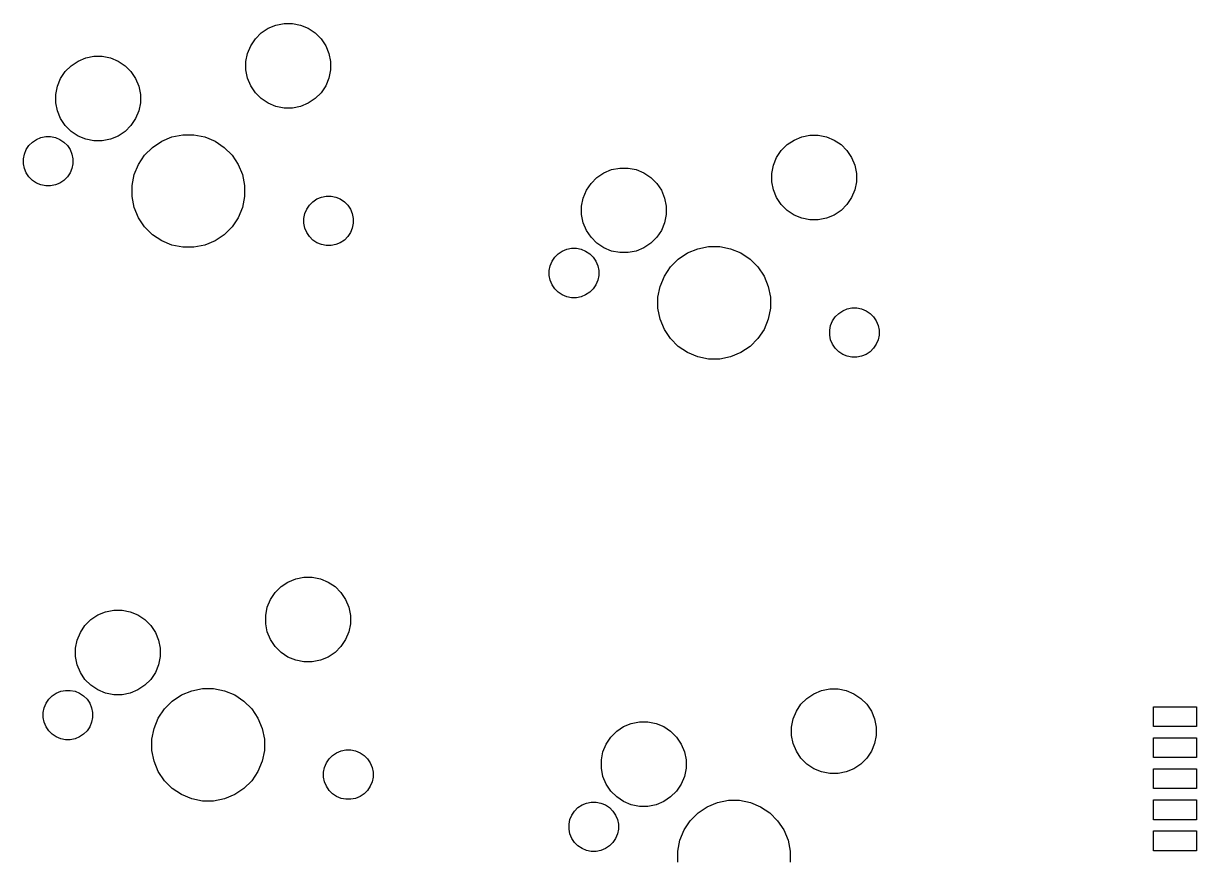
# Model space of a CAD drawing. Extents: x 25 to 359, y 20 to 134.
# Drawn here: x 141.68 to 183.25, y 67.47 to 97 of the extents above; entities that cross this region are included whole.
import ezdxf

# ---------------------------------------------------------------- set-up
doc = ezdxf.new("R2010")
doc.units = 0
doc.layers.add('BLACK', color=7, linetype='CONTINUOUS')

msp = doc.modelspace()

# ---------------------------------------------------------------- linework, layer by layer
at = {"layer": 'BLACK', "linetype": 'CONTINUOUS'}
for p, q in [((150.354, 96.8261), (150.627, 96.9392)), ((150.627, 96.9392), (150.917, 96.9969)), ((150.917, 96.9969), (151.212, 96.9969)), ((151.212, 96.9969), (151.502, 96.9392)), ((151.502, 96.9392), (151.775, 96.8261)), ((149.735, 96.2074), (149.899, 96.4531)), ((149.899, 96.4531), (150.108, 96.662)), ((150.108, 96.662), (150.354, 96.8261)), ((151.775, 96.8261), (152.021, 96.662)), ((152.021, 96.662), (152.23, 96.4531)), ((152.23, 96.4531), (152.394, 96.2074)), ((149.622, 95.9344), (149.735, 96.2074)), ((152.394, 96.2074), (152.507, 95.9344)), ((143.369, 95.4977), (143.615, 95.6619)), ((143.615, 95.6619), (143.888, 95.775)), ((143.888, 95.775), (144.178, 95.8326)), ((144.178, 95.8326), (144.473, 95.8326)), ((144.473, 95.8326), (144.763, 95.775)), ((144.763, 95.775), (145.036, 95.6619)), ((145.036, 95.6619), (145.281, 95.4977)), ((149.565, 95.6446), (149.622, 95.9344)), ((149.565, 95.3491), (149.565, 95.6446)), ((152.507, 95.9344), (152.565, 95.6446)), ((152.565, 95.6446), (152.565, 95.3491)), ((142.996, 95.0431), (143.16, 95.2888)), ((143.16, 95.2888), (143.369, 95.4977)), ((145.281, 95.4977), (145.49, 95.2888)), ((145.49, 95.2888), (145.655, 95.0431)), ((149.622, 95.0593), (149.565, 95.3491)), ((152.565, 95.3491), (152.507, 95.0593)), ((142.883, 94.7701), (142.996, 95.0431)), ((145.655, 95.0431), (145.768, 94.7701)), ((149.735, 94.7863), (149.622, 95.0593)), ((149.899, 94.5407), (149.735, 94.7863)), ((152.394, 94.7863), (152.23, 94.5407)), ((152.507, 95.0593), (152.394, 94.7863)), ((142.825, 94.4803), (142.883, 94.7701)), ((142.825, 94.1849), (142.825, 94.4803)), ((145.768, 94.7701), (145.825, 94.4803)), ((145.825, 94.4803), (145.825, 94.1849)), ((150.108, 94.3317), (149.899, 94.5407)), ((152.23, 94.5407), (152.021, 94.3317)), ((142.883, 93.8951), (142.825, 94.1849)), ((145.825, 94.1849), (145.768, 93.8951)), ((150.354, 94.1676), (150.108, 94.3317)), ((150.627, 94.0545), (150.354, 94.1676)), ((150.917, 93.9969), (150.627, 94.0545)), ((151.212, 93.9969), (150.917, 93.9969)), ((151.502, 94.0545), (151.212, 93.9969)), ((151.775, 94.1676), (151.502, 94.0545)), ((152.021, 94.3317), (151.775, 94.1676)), ((142.996, 93.6221), (142.883, 93.8951)), ((143.16, 93.3764), (142.996, 93.6221)), ((145.655, 93.6221), (145.49, 93.3764)), ((145.768, 93.8951), (145.655, 93.6221)), ((143.369, 93.1675), (143.16, 93.3764)), ((143.615, 93.0033), (143.369, 93.1675)), ((145.281, 93.1675), (145.036, 93.0033)), ((145.49, 93.3764), (145.281, 93.1675)), ((141.875, 92.6699), (141.997, 92.7918)), ((141.997, 92.7918), (142.14, 92.8876)), ((142.14, 92.8876), (142.3, 92.9535)), ((142.3, 92.9535), (142.469, 92.9872)), ((142.469, 92.9872), (142.641, 92.9872)), ((142.641, 92.9872), (142.81, 92.9535)), ((142.81, 92.9535), (142.969, 92.8876)), ((142.969, 92.8876), (143.113, 92.7918)), ((143.113, 92.7918), (143.235, 92.6699)), ((143.888, 92.8902), (143.615, 93.0033)), ((144.178, 92.8326), (143.888, 92.8902)), ((144.473, 92.8326), (144.178, 92.8326)), ((144.763, 92.8902), (144.473, 92.8326)), ((145.036, 93.0033), (144.763, 92.8902)), ((146.253, 92.6047), (146.579, 92.8229)), ((146.579, 92.8229), (146.942, 92.9732)), ((146.942, 92.9732), (147.328, 93.0499)), ((147.328, 93.0499), (147.72, 93.0499)), ((147.72, 93.0499), (148.106, 92.9732)), ((148.106, 92.9732), (148.468, 92.8229)), ((148.468, 92.8229), (148.795, 92.6047)), ((168.742, 92.7013), (168.988, 92.8654)), ((168.988, 92.8654), (169.261, 92.9785)), ((169.261, 92.9785), (169.551, 93.0361)), ((169.551, 93.0361), (169.846, 93.0361)), ((169.846, 93.0361), (170.136, 92.9785)), ((170.136, 92.9785), (170.409, 92.8654)), ((170.409, 92.8654), (170.655, 92.7013)), ((141.68, 92.1983), (141.714, 92.3674)), ((141.714, 92.3674), (141.78, 92.5266)), ((141.78, 92.5266), (141.875, 92.6699)), ((143.235, 92.6699), (143.33, 92.5266)), ((143.33, 92.5266), (143.396, 92.3674)), ((143.396, 92.3674), (143.43, 92.1983)), ((145.757, 92.0004), (145.975, 92.327)), ((145.975, 92.327), (146.253, 92.6047)), ((148.795, 92.6047), (149.073, 92.327)), ((149.073, 92.327), (149.291, 92.0004)), ((168.369, 92.2467), (168.533, 92.4923)), ((168.533, 92.4923), (168.742, 92.7013)), ((170.655, 92.7013), (170.863, 92.4923)), ((170.863, 92.4923), (171.028, 92.2467)), ((141.68, 92.026), (141.68, 92.1983)), ((141.714, 91.8569), (141.68, 92.026)), ((143.43, 92.026), (143.396, 91.8569)), ((143.43, 92.1983), (143.43, 92.026)), ((145.607, 91.6376), (145.757, 92.0004)), ((149.291, 92.0004), (149.441, 91.6376)), ((168.198, 91.6839), (168.256, 91.9737)), ((168.256, 91.9737), (168.369, 92.2467)), ((171.028, 92.2467), (171.141, 91.9737)), ((171.141, 91.9737), (171.198, 91.6839)), ((141.78, 91.6977), (141.714, 91.8569)), ((141.875, 91.5544), (141.78, 91.6977)), ((141.997, 91.4325), (141.875, 91.5544)), ((143.235, 91.5544), (143.113, 91.4325)), ((143.33, 91.6977), (143.235, 91.5544)), ((143.396, 91.8569), (143.33, 91.6977)), ((145.53, 91.2523), (145.607, 91.6376)), ((149.441, 91.6376), (149.518, 91.2523)), ((161.794, 91.3281), (162.003, 91.537)), ((162.003, 91.537), (162.248, 91.7012)), ((162.248, 91.7012), (162.521, 91.8142)), ((162.521, 91.8142), (162.811, 91.8719)), ((162.811, 91.8719), (163.107, 91.8719)), ((163.107, 91.8719), (163.397, 91.8142)), ((163.397, 91.8142), (163.669, 91.7012)), ((163.669, 91.7012), (163.915, 91.537)), ((163.915, 91.537), (164.124, 91.3281)), ((168.198, 91.3884), (168.198, 91.6839)), ((171.198, 91.6839), (171.198, 91.3884)), ((142.14, 91.3367), (141.997, 91.4325)), ((142.3, 91.2708), (142.14, 91.3367)), ((142.469, 91.2372), (142.3, 91.2708)), ((142.641, 91.2372), (142.469, 91.2372)), ((142.81, 91.2708), (142.641, 91.2372)), ((142.969, 91.3367), (142.81, 91.2708)), ((143.113, 91.4325), (142.969, 91.3367)), ((145.53, 90.8596), (145.53, 91.2523)), ((149.518, 91.2523), (149.518, 90.8596)), ((161.517, 90.8094), (161.63, 91.0824)), ((161.63, 91.0824), (161.794, 91.3281)), ((164.124, 91.3281), (164.288, 91.0824)), ((164.288, 91.0824), (164.401, 90.8094)), ((168.256, 91.0986), (168.198, 91.3884)), ((168.369, 90.8256), (168.256, 91.0986)), ((171.141, 91.0986), (171.028, 90.8256)), ((171.198, 91.3884), (171.141, 91.0986)), ((145.607, 90.4744), (145.53, 90.8596)), ((149.518, 90.8596), (149.441, 90.4744)), ((151.813, 90.5576), (151.935, 90.6794)), ((151.935, 90.6794), (152.078, 90.7752)), ((152.078, 90.7752), (152.238, 90.8411)), ((152.238, 90.8411), (152.407, 90.8748)), ((152.407, 90.8748), (152.579, 90.8748)), ((152.579, 90.8748), (152.748, 90.8411)), ((152.748, 90.8411), (152.907, 90.7752)), ((152.907, 90.7752), (153.051, 90.6794)), ((153.051, 90.6794), (153.173, 90.5576)), ((161.459, 90.5196), (161.517, 90.8094)), ((164.401, 90.8094), (164.459, 90.5196)), ((168.533, 90.5799), (168.369, 90.8256)), ((171.028, 90.8256), (170.863, 90.5799)), ((145.757, 90.1115), (145.607, 90.4744)), ((149.441, 90.4744), (149.291, 90.1115)), ((151.618, 90.086), (151.652, 90.255)), ((151.652, 90.255), (151.717, 90.4142)), ((151.717, 90.4142), (151.813, 90.5576)), ((153.173, 90.5576), (153.268, 90.4142)), ((153.268, 90.4142), (153.334, 90.255)), ((153.334, 90.255), (153.368, 90.086)), ((161.459, 90.2241), (161.459, 90.5196)), ((161.517, 89.9343), (161.459, 90.2241)), ((164.459, 90.2241), (164.401, 89.9343)), ((164.459, 90.5196), (164.459, 90.2241)), ((168.742, 90.371), (168.533, 90.5799)), ((168.988, 90.2069), (168.742, 90.371)), ((170.655, 90.371), (170.409, 90.2069)), ((170.863, 90.5799), (170.655, 90.371)), ((145.975, 89.7849), (145.757, 90.1115)), ((149.291, 90.1115), (149.073, 89.7849)), ((151.618, 89.9136), (151.618, 90.086)), ((151.652, 89.7445), (151.618, 89.9136)), ((153.368, 89.9136), (153.334, 89.7445)), ((153.368, 90.086), (153.368, 89.9136)), ((161.63, 89.6614), (161.517, 89.9343)), ((164.401, 89.9343), (164.288, 89.6614)), ((169.261, 90.0938), (168.988, 90.2069)), ((169.551, 90.0361), (169.261, 90.0938)), ((169.846, 90.0361), (169.551, 90.0361)), ((170.136, 90.0938), (169.846, 90.0361)), ((170.409, 90.2069), (170.136, 90.0938)), ((146.253, 89.5072), (145.975, 89.7849)), ((146.579, 89.289), (146.253, 89.5072)), ((148.795, 89.5072), (148.468, 89.289)), ((149.073, 89.7849), (148.795, 89.5072)), ((151.717, 89.5853), (151.652, 89.7445)), ((151.813, 89.442), (151.717, 89.5853)), ((151.935, 89.3201), (151.813, 89.442)), ((153.173, 89.442), (153.051, 89.3201)), ((153.268, 89.5853), (153.173, 89.442)), ((153.334, 89.7445), (153.268, 89.5853)), ((161.794, 89.4157), (161.63, 89.6614)), ((162.003, 89.2068), (161.794, 89.4157)), ((164.124, 89.4157), (163.915, 89.2068)), ((164.288, 89.6614), (164.124, 89.4157)), ((146.942, 89.1387), (146.579, 89.289)), ((147.328, 89.0621), (146.942, 89.1387)), ((147.72, 89.0621), (147.328, 89.0621)), ((148.106, 89.1387), (147.72, 89.0621)), ((148.468, 89.289), (148.106, 89.1387)), ((152.078, 89.2244), (151.935, 89.3201)), ((152.238, 89.1584), (152.078, 89.2244)), ((152.407, 89.1248), (152.238, 89.1584)), ((152.579, 89.1248), (152.407, 89.1248)), ((152.748, 89.1584), (152.579, 89.1248)), ((152.907, 89.2244), (152.748, 89.1584)), ((153.051, 89.3201), (152.907, 89.2244)), ((160.774, 88.9268), (160.933, 88.9928)), ((160.933, 88.9928), (161.102, 89.0264)), ((161.102, 89.0264), (161.275, 89.0264)), ((161.275, 89.0264), (161.444, 88.9928)), ((161.444, 88.9928), (161.603, 88.9268)), ((162.248, 89.0426), (162.003, 89.2068)), ((162.521, 88.9295), (162.248, 89.0426)), ((163.669, 89.0426), (163.397, 88.9295)), ((163.915, 89.2068), (163.669, 89.0426)), ((165.213, 88.8622), (165.576, 89.0125)), ((165.576, 89.0125), (165.961, 89.0891)), ((165.961, 89.0891), (166.354, 89.0891)), ((166.354, 89.0891), (166.739, 89.0125)), ((166.739, 89.0125), (167.102, 88.8622)), ((160.347, 88.4067), (160.413, 88.5659)), ((160.413, 88.5659), (160.509, 88.7092)), ((160.509, 88.7092), (160.631, 88.8311)), ((160.631, 88.8311), (160.774, 88.9268)), ((161.603, 88.9268), (161.746, 88.8311)), ((161.746, 88.8311), (161.868, 88.7092)), ((161.868, 88.7092), (161.964, 88.5659)), ((161.964, 88.5659), (162.03, 88.4067)), ((162.811, 88.8719), (162.521, 88.9295)), ((163.107, 88.8719), (162.811, 88.8719)), ((163.397, 88.9295), (163.107, 88.8719)), ((164.609, 88.3663), (164.887, 88.644)), ((164.887, 88.644), (165.213, 88.8622)), ((167.102, 88.8622), (167.429, 88.644)), ((167.429, 88.644), (167.706, 88.3663)), ((160.314, 88.2376), (160.347, 88.4067)), ((160.314, 88.0653), (160.314, 88.2376)), ((162.03, 88.4067), (162.064, 88.2376)), ((162.064, 88.2376), (162.064, 88.0653)), ((164.391, 88.0397), (164.609, 88.3663)), ((167.706, 88.3663), (167.925, 88.0397)), ((160.347, 87.8962), (160.314, 88.0653)), ((160.413, 87.737), (160.347, 87.8962)), ((160.509, 87.5937), (160.413, 87.737)), ((161.964, 87.737), (161.868, 87.5937)), ((162.03, 87.8962), (161.964, 87.737)), ((162.064, 88.0653), (162.03, 87.8962)), ((164.24, 87.6768), (164.391, 88.0397)), ((167.925, 88.0397), (168.075, 87.6768)), ((160.631, 87.4718), (160.509, 87.5937)), ((160.774, 87.376), (160.631, 87.4718)), ((160.933, 87.3101), (160.774, 87.376)), ((161.102, 87.2764), (160.933, 87.3101)), ((161.444, 87.3101), (161.275, 87.2764)), ((161.603, 87.376), (161.444, 87.3101)), ((161.746, 87.4718), (161.603, 87.376)), ((161.868, 87.5937), (161.746, 87.4718)), ((164.164, 87.2916), (164.24, 87.6768)), ((168.075, 87.6768), (168.152, 87.2916)), ((161.275, 87.2764), (161.102, 87.2764)), ((164.164, 86.8989), (164.164, 87.2916)), ((164.24, 86.5136), (164.164, 86.8989)), ((168.152, 86.8989), (168.075, 86.5136)), ((168.152, 87.2916), (168.152, 86.8989)), ((170.871, 86.8804), (171.04, 86.9141)), ((171.04, 86.9141), (171.213, 86.9141)), ((171.213, 86.9141), (171.382, 86.8804)), ((164.391, 86.1508), (164.24, 86.5136)), ((168.075, 86.5136), (167.925, 86.1508)), ((170.351, 86.4535), (170.447, 86.5968)), ((170.447, 86.5968), (170.569, 86.7187)), ((170.569, 86.7187), (170.712, 86.8145)), ((170.712, 86.8145), (170.871, 86.8804)), ((171.382, 86.8804), (171.541, 86.8145)), ((171.541, 86.8145), (171.684, 86.7187)), ((171.684, 86.7187), (171.806, 86.5968)), ((171.806, 86.5968), (171.902, 86.4535)), ((164.609, 85.8242), (164.391, 86.1508)), ((167.925, 86.1508), (167.706, 85.8242)), ((170.252, 86.1252), (170.285, 86.2943)), ((170.252, 85.9529), (170.252, 86.1252)), ((170.285, 86.2943), (170.351, 86.4535)), ((171.902, 86.4535), (171.968, 86.2943)), ((171.968, 86.2943), (172.002, 86.1252)), ((172.002, 86.1252), (172.002, 85.9529)), ((164.887, 85.5465), (164.609, 85.8242)), ((167.706, 85.8242), (167.429, 85.5465)), ((170.285, 85.7838), (170.252, 85.9529)), ((170.351, 85.6246), (170.285, 85.7838)), ((171.968, 85.7838), (171.902, 85.6246)), ((172.002, 85.9529), (171.968, 85.7838)), ((165.213, 85.3283), (164.887, 85.5465)), ((165.576, 85.178), (165.213, 85.3283)), ((167.102, 85.3283), (166.739, 85.178)), ((167.429, 85.5465), (167.102, 85.3283)), ((170.447, 85.4813), (170.351, 85.6246)), ((170.569, 85.3594), (170.447, 85.4813)), ((170.712, 85.2636), (170.569, 85.3594)), ((170.871, 85.1977), (170.712, 85.2636)), ((171.541, 85.2636), (171.382, 85.1977)), ((171.684, 85.3594), (171.541, 85.2636)), ((171.806, 85.4813), (171.684, 85.3594)), ((171.902, 85.6246), (171.806, 85.4813)), ((165.961, 85.1013), (165.576, 85.178)), ((166.354, 85.1013), (165.961, 85.1013)), ((166.739, 85.178), (166.354, 85.1013)), ((171.04, 85.1641), (170.871, 85.1977)), ((171.213, 85.1641), (171.04, 85.1641)), ((171.382, 85.1977), (171.213, 85.1641)), ((151.327, 77.3092), (151.617, 77.3669)), ((151.617, 77.3669), (151.912, 77.3669)), ((151.912, 77.3669), (152.202, 77.3092)), ((150.599, 76.823), (150.808, 77.032)), ((150.808, 77.032), (151.054, 77.1961)), ((151.054, 77.1961), (151.327, 77.3092)), ((152.202, 77.3092), (152.475, 77.1961)), ((152.475, 77.1961), (152.721, 77.032)), ((152.721, 77.032), (152.93, 76.823)), ((150.322, 76.3044), (150.435, 76.5774)), ((150.435, 76.5774), (150.599, 76.823)), ((152.93, 76.823), (153.094, 76.5774)), ((153.094, 76.5774), (153.207, 76.3044)), ((144.315, 76.0319), (144.588, 76.145)), ((144.588, 76.145), (144.878, 76.2026)), ((144.878, 76.2026), (145.173, 76.2026)), ((145.173, 76.2026), (145.463, 76.145)), ((145.463, 76.145), (145.736, 76.0319)), ((150.265, 76.0146), (150.322, 76.3044)), ((153.207, 76.3044), (153.265, 76.0146)), ((143.86, 75.6588), (144.069, 75.8677)), ((144.069, 75.8677), (144.315, 76.0319)), ((145.736, 76.0319), (145.981, 75.8677)), ((145.981, 75.8677), (146.19, 75.6588)), ((150.265, 75.7191), (150.265, 76.0146)), ((150.322, 75.4293), (150.265, 75.7191)), ((153.265, 75.7191), (153.207, 75.4293)), ((153.265, 76.0146), (153.265, 75.7191)), ((143.583, 75.1401), (143.696, 75.4131)), ((143.696, 75.4131), (143.86, 75.6588)), ((146.19, 75.6588), (146.355, 75.4131)), ((146.355, 75.4131), (146.468, 75.1401)), ((150.435, 75.1563), (150.322, 75.4293)), ((153.207, 75.4293), (153.094, 75.1563)), ((143.525, 74.8503), (143.583, 75.1401)), ((143.525, 74.5549), (143.525, 74.8503)), ((146.468, 75.1401), (146.525, 74.8503)), ((146.525, 74.8503), (146.525, 74.5549)), ((150.599, 74.9107), (150.435, 75.1563)), ((150.808, 74.7017), (150.599, 74.9107)), ((152.93, 74.9107), (152.721, 74.7017)), ((153.094, 75.1563), (152.93, 74.9107)), ((143.583, 74.2651), (143.525, 74.5549)), ((146.525, 74.5549), (146.468, 74.2651)), ((151.054, 74.5376), (150.808, 74.7017)), ((151.327, 74.4245), (151.054, 74.5376)), ((151.617, 74.3669), (151.327, 74.4245)), ((152.202, 74.4245), (151.912, 74.3669)), ((152.475, 74.5376), (152.202, 74.4245)), ((152.721, 74.7017), (152.475, 74.5376)), ((143.696, 73.9921), (143.583, 74.2651)), ((146.468, 74.2651), (146.355, 73.9921)), ((151.912, 74.3669), (151.617, 74.3669)), ((143.86, 73.7464), (143.696, 73.9921)), ((144.069, 73.5375), (143.86, 73.7464)), ((146.19, 73.7464), (145.981, 73.5375)), ((146.355, 73.9921), (146.19, 73.7464)), ((142.697, 73.1618), (142.84, 73.2576)), ((142.84, 73.2576), (143, 73.3235)), ((143, 73.3235), (143.169, 73.3571)), ((143.169, 73.3571), (143.341, 73.3571)), ((143.341, 73.3571), (143.51, 73.3235)), ((143.51, 73.3235), (143.669, 73.2576)), ((143.669, 73.2576), (143.813, 73.1618)), ((144.315, 73.3733), (144.069, 73.5375)), ((144.588, 73.2602), (144.315, 73.3733)), ((144.878, 73.2026), (144.588, 73.2602)), ((145.173, 73.2026), (144.878, 73.2026)), ((145.463, 73.2602), (145.173, 73.2026)), ((145.736, 73.3733), (145.463, 73.2602)), ((145.981, 73.5375), (145.736, 73.3733)), ((146.953, 72.9747), (147.279, 73.1929)), ((147.279, 73.1929), (147.642, 73.3432)), ((147.642, 73.3432), (148.028, 73.4199)), ((148.028, 73.4199), (148.42, 73.4199)), ((148.42, 73.4199), (148.806, 73.3432)), ((148.806, 73.3432), (149.168, 73.1929)), ((149.168, 73.1929), (149.495, 72.9747)), ((169.442, 73.0713), (169.688, 73.2354)), ((169.688, 73.2354), (169.961, 73.3485)), ((169.961, 73.3485), (170.251, 73.4061)), ((170.251, 73.4061), (170.546, 73.4061)), ((170.546, 73.4061), (170.836, 73.3485)), ((170.836, 73.3485), (171.109, 73.2354)), ((171.109, 73.2354), (171.355, 73.0713)), ((142.414, 72.7374), (142.48, 72.8966)), ((142.48, 72.8966), (142.575, 73.0399)), ((142.575, 73.0399), (142.697, 73.1618)), ((143.813, 73.1618), (143.935, 73.0399)), ((143.935, 73.0399), (144.03, 72.8966)), ((144.03, 72.8966), (144.096, 72.7374)), ((146.675, 72.697), (146.953, 72.9747)), ((149.495, 72.9747), (149.773, 72.697)), ((169.069, 72.6167), (169.233, 72.8623)), ((169.233, 72.8623), (169.442, 73.0713)), ((171.355, 73.0713), (171.563, 72.8623)), ((171.563, 72.8623), (171.728, 72.6167)), ((181.727, 72.0724), (181.727, 72.7724)), ((181.727, 72.7724), (183.251, 72.7724)), ((183.251, 72.7724), (183.251, 72.0724)), ((142.38, 72.5683), (142.414, 72.7374)), ((142.38, 72.396), (142.38, 72.5683)), ((142.414, 72.2269), (142.38, 72.396)), ((144.096, 72.7374), (144.13, 72.5683)), ((144.13, 72.396), (144.096, 72.2269)), ((144.13, 72.5683), (144.13, 72.396)), ((146.307, 72.0076), (146.457, 72.3704)), ((146.457, 72.3704), (146.675, 72.697)), ((149.773, 72.697), (149.991, 72.3704)), ((149.991, 72.3704), (150.141, 72.0076)), ((168.898, 72.0539), (168.956, 72.3437)), ((168.956, 72.3437), (169.069, 72.6167)), ((171.728, 72.6167), (171.841, 72.3437)), ((171.841, 72.3437), (171.898, 72.0539)), ((142.48, 72.0677), (142.414, 72.2269)), ((142.575, 71.9244), (142.48, 72.0677)), ((142.697, 71.8025), (142.575, 71.9244)), ((143.935, 71.9244), (143.813, 71.8025)), ((144.03, 72.0677), (143.935, 71.9244)), ((144.096, 72.2269), (144.03, 72.0677)), ((146.23, 71.6223), (146.307, 72.0076)), ((150.141, 72.0076), (150.218, 71.6223)), ((162.703, 71.907), (162.948, 72.0712)), ((162.948, 72.0712), (163.221, 72.1842)), ((163.221, 72.1842), (163.511, 72.2419)), ((163.511, 72.2419), (163.807, 72.2419)), ((163.807, 72.2419), (164.097, 72.1842)), ((164.097, 72.1842), (164.37, 72.0712)), ((164.37, 72.0712), (164.615, 71.907)), ((168.898, 71.7584), (168.898, 72.0539)), ((171.898, 72.0539), (171.898, 71.7584)), ((183.251, 72.0724), (181.727, 72.0724)), ((142.84, 71.7067), (142.697, 71.8025)), ((143, 71.6408), (142.84, 71.7067)), ((143.169, 71.6071), (143, 71.6408)), ((143.341, 71.6071), (143.169, 71.6071)), ((143.51, 71.6408), (143.341, 71.6071)), ((143.669, 71.7067), (143.51, 71.6408)), ((143.813, 71.8025), (143.669, 71.7067)), ((146.23, 71.2296), (146.23, 71.6223)), ((150.218, 71.6223), (150.218, 71.2296)), ((162.33, 71.4524), (162.494, 71.6981)), ((162.494, 71.6981), (162.703, 71.907)), ((164.615, 71.907), (164.824, 71.6981)), ((164.824, 71.6981), (164.988, 71.4524)), ((168.956, 71.4686), (168.898, 71.7584)), ((171.898, 71.7584), (171.841, 71.4686)), ((181.727, 70.9724), (181.727, 71.6724)), ((181.727, 71.6724), (183.251, 71.6724)), ((183.251, 71.6724), (183.251, 70.9724)), ((146.307, 70.8444), (146.23, 71.2296)), ((150.218, 71.2296), (150.141, 70.8444)), ((152.635, 71.0494), (152.778, 71.1452)), ((152.778, 71.1452), (152.938, 71.2111)), ((152.938, 71.2111), (153.107, 71.2448)), ((153.107, 71.2448), (153.279, 71.2448)), ((153.279, 71.2448), (153.448, 71.2111)), ((153.448, 71.2111), (153.607, 71.1452)), ((153.607, 71.1452), (153.751, 71.0494)), ((162.159, 70.8896), (162.217, 71.1794)), ((162.217, 71.1794), (162.33, 71.4524)), ((164.988, 71.4524), (165.101, 71.1794)), ((165.101, 71.1794), (165.159, 70.8896)), ((169.069, 71.1956), (168.956, 71.4686)), ((169.233, 70.95), (169.069, 71.1956)), ((171.728, 71.1956), (171.563, 70.95)), ((171.841, 71.4686), (171.728, 71.1956)), ((146.457, 70.4815), (146.307, 70.8444)), ((150.141, 70.8444), (149.991, 70.4815)), ((152.352, 70.625), (152.417, 70.7842)), ((152.417, 70.7842), (152.513, 70.9275)), ((152.513, 70.9275), (152.635, 71.0494)), ((153.751, 71.0494), (153.873, 70.9275)), ((153.873, 70.9275), (153.968, 70.7842)), ((153.968, 70.7842), (154.034, 70.625)), ((162.159, 70.5942), (162.159, 70.8896)), ((165.159, 70.8896), (165.159, 70.5942)), ((169.442, 70.741), (169.233, 70.95)), ((169.688, 70.5769), (169.442, 70.741)), ((171.355, 70.741), (171.109, 70.5769)), ((171.563, 70.95), (171.355, 70.741)), ((183.251, 70.9724), (181.727, 70.9724)), ((146.675, 70.1549), (146.457, 70.4815)), ((149.991, 70.4815), (149.773, 70.1549)), ((152.318, 70.4559), (152.352, 70.625)), ((152.318, 70.2836), (152.318, 70.4559)), ((152.352, 70.1145), (152.318, 70.2836)), ((154.034, 70.625), (154.068, 70.4559)), ((154.068, 70.2836), (154.034, 70.1145)), ((154.068, 70.4559), (154.068, 70.2836)), ((162.217, 70.3044), (162.159, 70.5942)), ((162.33, 70.0314), (162.217, 70.3044)), ((165.101, 70.3044), (164.988, 70.0314)), ((165.159, 70.5942), (165.101, 70.3044)), ((169.961, 70.4638), (169.688, 70.5769)), ((170.251, 70.4061), (169.961, 70.4638)), ((170.546, 70.4061), (170.251, 70.4061)), ((170.836, 70.4638), (170.546, 70.4061)), ((171.109, 70.5769), (170.836, 70.4638)), ((181.727, 69.8724), (181.727, 70.5724)), ((181.727, 70.5724), (183.251, 70.5724)), ((183.251, 70.5724), (183.251, 69.8724)), ((146.953, 69.8772), (146.675, 70.1549)), ((147.279, 69.659), (146.953, 69.8772)), ((149.495, 69.8772), (149.168, 69.659)), ((149.773, 70.1549), (149.495, 69.8772)), ((152.417, 69.9553), (152.352, 70.1145)), ((152.513, 69.812), (152.417, 69.9553)), ((153.968, 69.9553), (153.873, 69.812)), ((154.034, 70.1145), (153.968, 69.9553)), ((162.494, 69.7857), (162.33, 70.0314)), ((164.988, 70.0314), (164.824, 69.7857)), ((183.251, 69.8724), (181.727, 69.8724)), ((147.642, 69.5087), (147.279, 69.659)), ((148.028, 69.4321), (147.642, 69.5087)), ((148.42, 69.4321), (148.028, 69.4321)), ((148.806, 69.5087), (148.42, 69.4321)), ((149.168, 69.659), (148.806, 69.5087)), ((152.635, 69.6901), (152.513, 69.812)), ((152.778, 69.5944), (152.635, 69.6901)), ((152.938, 69.5284), (152.778, 69.5944)), ((153.107, 69.4948), (152.938, 69.5284)), ((153.279, 69.4948), (153.107, 69.4948)), ((153.448, 69.5284), (153.279, 69.4948)), ((153.607, 69.5944), (153.448, 69.5284)), ((153.751, 69.6901), (153.607, 69.5944)), ((153.873, 69.812), (153.751, 69.6901)), ((162.703, 69.5768), (162.494, 69.7857)), ((162.948, 69.4126), (162.703, 69.5768)), ((164.615, 69.5768), (164.37, 69.4126)), ((164.824, 69.7857), (164.615, 69.5768)), ((166.276, 69.3825), (166.661, 69.4592)), ((166.661, 69.4592), (167.054, 69.4592)), ((167.054, 69.4592), (167.439, 69.3825)), ((181.727, 68.7724), (181.727, 69.4724)), ((181.727, 69.4724), (183.251, 69.4724)), ((183.251, 69.4724), (183.251, 68.7724)), ((161.113, 68.9359), (161.209, 69.0792)), ((161.209, 69.0792), (161.331, 69.2011)), ((161.331, 69.2011), (161.474, 69.2969)), ((161.474, 69.2969), (161.633, 69.3628)), ((161.633, 69.3628), (161.802, 69.3964)), ((161.802, 69.3964), (161.975, 69.3964)), ((161.975, 69.3964), (162.144, 69.3628)), ((162.144, 69.3628), (162.303, 69.2969)), ((162.303, 69.2969), (162.446, 69.2011)), ((162.446, 69.2011), (162.568, 69.0792)), ((162.568, 69.0792), (162.664, 68.9359)), ((163.221, 69.2995), (162.948, 69.4126)), ((163.511, 69.2419), (163.221, 69.2995)), ((163.807, 69.2419), (163.511, 69.2419)), ((164.097, 69.2995), (163.807, 69.2419)), ((164.37, 69.4126), (164.097, 69.2995)), ((165.309, 68.7363), (165.587, 69.014)), ((165.587, 69.014), (165.913, 69.2322)), ((165.913, 69.2322), (166.276, 69.3825)), ((167.439, 69.3825), (167.802, 69.2322)), ((167.802, 69.2322), (168.129, 69.014)), ((168.129, 69.014), (168.406, 68.7363)), ((161.014, 68.6076), (161.047, 68.7767)), ((161.014, 68.4353), (161.014, 68.6076)), ((161.047, 68.7767), (161.113, 68.9359)), ((162.664, 68.9359), (162.73, 68.7767)), ((162.73, 68.7767), (162.764, 68.6076)), ((162.764, 68.6076), (162.764, 68.4353)), ((165.091, 68.4097), (165.309, 68.7363)), ((168.406, 68.7363), (168.625, 68.4097)), ((183.251, 68.7724), (181.727, 68.7724)), ((161.047, 68.2662), (161.014, 68.4353)), ((161.113, 68.107), (161.047, 68.2662)), ((162.73, 68.2662), (162.664, 68.107)), ((162.764, 68.4353), (162.73, 68.2662)), ((164.94, 68.0469), (165.091, 68.4097)), ((168.625, 68.4097), (168.775, 68.0469)), ((181.727, 67.6724), (181.727, 68.3724)), ((181.727, 68.3724), (183.251, 68.3724)), ((183.251, 68.3724), (183.251, 67.6724)), ((161.209, 67.9637), (161.113, 68.107)), ((161.331, 67.8418), (161.209, 67.9637)), ((161.474, 67.746), (161.331, 67.8418)), ((162.446, 67.8418), (162.303, 67.746)), ((162.568, 67.9637), (162.446, 67.8418)), ((162.664, 68.107), (162.568, 67.9637)), ((164.864, 67.6616), (164.94, 68.0469)), ((168.775, 68.0469), (168.852, 67.6616)), ((161.633, 67.6801), (161.474, 67.746)), ((161.802, 67.6464), (161.633, 67.6801)), ((161.975, 67.6464), (161.802, 67.6464)), ((162.144, 67.6801), (161.975, 67.6464)), ((162.303, 67.746), (162.144, 67.6801)), ((164.864, 67.2689), (164.864, 67.6616)), ((168.852, 67.6616), (168.852, 67.2689)), ((183.251, 67.6724), (181.727, 67.6724))]:
    msp.add_line(p, q, dxfattribs=at)

doc.saveas('drawing.dxf')
